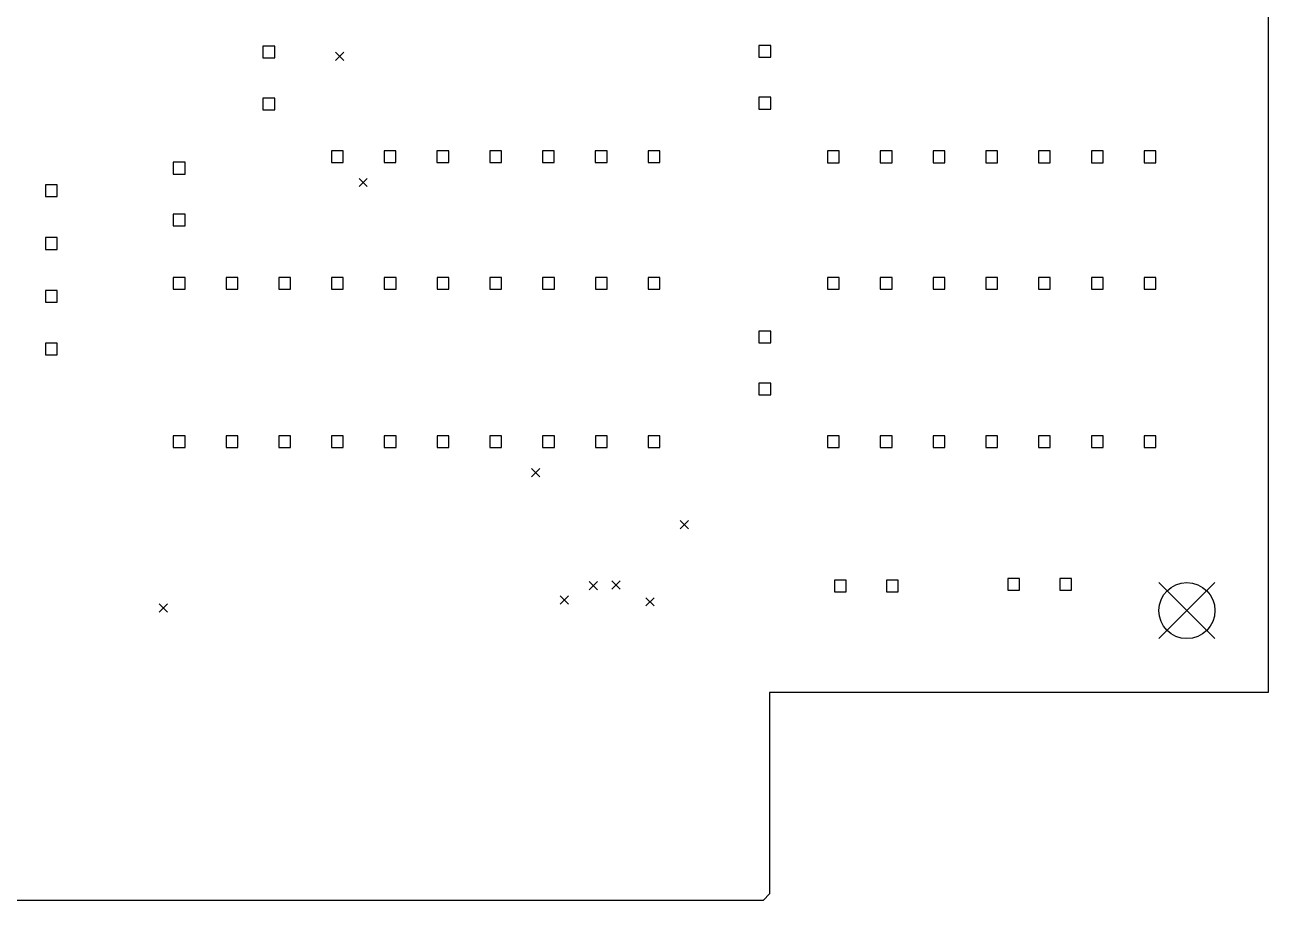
# Model space of a CAD drawing. Extents: x 98 to 216, y -166 to -40.
# Drawn here: x 156.2 to 216, y -145 to -102.9 of the extents above; entities that cross this region are included whole.
import ezdxf

# ---------------------------------------------------------------- set-up
doc = ezdxf.new("R2010")
doc.units = 0
doc.layers.add('BLACK', color=7, linetype='CONTINUOUS')

msp = doc.modelspace()

# ---------------------------------------------------------------- linework, layer by layer
at = {"layer": 'BLACK', "linetype": 'CONTINUOUS'}
for p, q in [((216, -40), (216, -135)), ((168.177, -103.897), (167.611, -103.897)), ((167.611, -103.897), (167.611, -104.463)), ((168.177, -104.463), (168.177, -103.897)), ((192.053, -103.857), (191.487, -103.857)), ((191.487, -103.857), (191.487, -104.423)), ((192.053, -104.423), (192.053, -103.857)), ((167.611, -104.463), (168.177, -104.463)), ((171.103, -104.186), (171.503, -104.587)), ((171.503, -104.186), (171.103, -104.587)), ((191.487, -104.423), (192.053, -104.423)), ((168.177, -106.397), (167.611, -106.397)), ((167.611, -106.397), (167.611, -106.963)), ((168.177, -106.963), (168.177, -106.397)), ((192.053, -106.357), (191.487, -106.357)), ((191.487, -106.357), (191.487, -106.923)), ((192.053, -106.923), (192.053, -106.357)), ((167.611, -106.963), (168.177, -106.963)), ((191.487, -106.923), (192.053, -106.923)), ((163.859, -109.485), (163.293, -109.485)), ((163.293, -109.485), (163.293, -110.051)), ((163.859, -110.051), (163.859, -109.485)), ((171.474, -108.927), (170.908, -108.927)), ((170.908, -108.927), (170.908, -109.493)), ((170.908, -109.493), (171.474, -109.493)), ((171.474, -109.493), (171.474, -108.927)), ((174.014, -108.927), (173.448, -108.927)), ((173.448, -108.927), (173.448, -109.493)), ((173.448, -109.493), (174.014, -109.493)), ((174.014, -109.493), (174.014, -108.927)), ((176.554, -108.927), (175.988, -108.927)), ((175.988, -108.927), (175.988, -109.493)), ((175.988, -109.493), (176.554, -109.493)), ((176.554, -109.493), (176.554, -108.927)), ((179.094, -108.927), (178.528, -108.927)), ((178.528, -108.927), (178.528, -109.493)), ((178.528, -109.493), (179.094, -109.493)), ((179.094, -109.493), (179.094, -108.927)), ((181.634, -108.927), (181.068, -108.927)), ((181.068, -108.927), (181.068, -109.493)), ((181.068, -109.493), (181.634, -109.493)), ((181.634, -109.493), (181.634, -108.927)), ((184.174, -108.927), (183.608, -108.927)), ((183.608, -108.927), (183.608, -109.493)), ((183.608, -109.493), (184.174, -109.493)), ((184.174, -109.493), (184.174, -108.927)), ((186.714, -108.927), (186.148, -108.927)), ((186.148, -108.927), (186.148, -109.493)), ((186.148, -109.493), (186.714, -109.493)), ((186.714, -109.493), (186.714, -108.927)), ((195.355, -108.937), (194.789, -108.937)), ((194.789, -108.937), (194.789, -109.503)), ((194.789, -109.503), (195.355, -109.503)), ((195.355, -109.503), (195.355, -108.937)), ((197.895, -108.937), (197.329, -108.937)), ((197.329, -108.937), (197.329, -109.503)), ((197.329, -109.503), (197.895, -109.503)), ((197.895, -109.503), (197.895, -108.937)), ((200.435, -108.937), (199.869, -108.937)), ((199.869, -108.937), (199.869, -109.503)), ((199.869, -109.503), (200.435, -109.503)), ((200.435, -109.503), (200.435, -108.937)), ((202.975, -108.937), (202.409, -108.937)), ((202.409, -108.937), (202.409, -109.503)), ((202.409, -109.503), (202.975, -109.503)), ((202.975, -109.503), (202.975, -108.937)), ((205.515, -108.937), (204.949, -108.937)), ((204.949, -108.937), (204.949, -109.503)), ((204.949, -109.503), (205.515, -109.503)), ((205.515, -109.503), (205.515, -108.937)), ((208.055, -108.937), (207.489, -108.937)), ((207.489, -108.937), (207.489, -109.503)), ((207.489, -109.503), (208.055, -109.503)), ((208.055, -109.503), (208.055, -108.937)), ((210.595, -108.937), (210.029, -108.937)), ((210.029, -108.937), (210.029, -109.503)), ((210.029, -109.503), (210.595, -109.503)), ((210.595, -109.503), (210.595, -108.937)), ((163.293, -110.051), (163.859, -110.051)), ((157.703, -110.571), (157.137, -110.571)), ((157.137, -110.571), (157.137, -111.137)), ((157.703, -111.137), (157.703, -110.571)), ((172.236, -110.258), (172.636, -110.658)), ((172.636, -110.258), (172.236, -110.658)), ((157.137, -111.137), (157.703, -111.137)), ((163.859, -111.985), (163.293, -111.985)), ((163.293, -111.985), (163.293, -112.551)), ((163.859, -112.551), (163.859, -111.985)), ((157.703, -113.111), (157.137, -113.111)), ((157.137, -113.111), (157.137, -113.677)), ((157.703, -113.677), (157.703, -113.111)), ((163.293, -112.551), (163.859, -112.551)), ((157.137, -113.677), (157.703, -113.677)), ((163.859, -115.033), (163.293, -115.033)), ((163.293, -115.033), (163.293, -115.599)), ((163.859, -115.599), (163.859, -115.033)), ((166.399, -115.033), (165.833, -115.033)), ((165.833, -115.033), (165.833, -115.599)), ((166.399, -115.599), (166.399, -115.033)), ((168.939, -115.033), (168.373, -115.033)), ((168.373, -115.033), (168.373, -115.599)), ((168.939, -115.599), (168.939, -115.033)), ((171.479, -115.033), (170.913, -115.033)), ((170.913, -115.033), (170.913, -115.599)), ((171.479, -115.599), (171.479, -115.033)), ((174.019, -115.033), (173.453, -115.033)), ((173.453, -115.033), (173.453, -115.599)), ((174.019, -115.599), (174.019, -115.033)), ((176.559, -115.033), (175.993, -115.033)), ((175.993, -115.033), (175.993, -115.599)), ((176.559, -115.599), (176.559, -115.033)), ((179.099, -115.033), (178.533, -115.033)), ((178.533, -115.033), (178.533, -115.599)), ((179.099, -115.599), (179.099, -115.033)), ((181.639, -115.033), (181.073, -115.033)), ((181.073, -115.033), (181.073, -115.599)), ((181.639, -115.599), (181.639, -115.033)), ((184.179, -115.033), (183.613, -115.033)), ((183.613, -115.033), (183.613, -115.599)), ((184.179, -115.599), (184.179, -115.033)), ((186.719, -115.033), (186.153, -115.033)), ((186.153, -115.033), (186.153, -115.599)), ((186.719, -115.599), (186.719, -115.033)), ((195.355, -115.033), (194.789, -115.033)), ((194.789, -115.033), (194.789, -115.599)), ((195.355, -115.599), (195.355, -115.033)), ((197.895, -115.033), (197.329, -115.033)), ((197.329, -115.033), (197.329, -115.599)), ((197.895, -115.599), (197.895, -115.033)), ((200.435, -115.033), (199.869, -115.033)), ((199.869, -115.033), (199.869, -115.599)), ((200.435, -115.599), (200.435, -115.033)), ((202.975, -115.033), (202.409, -115.033)), ((202.409, -115.033), (202.409, -115.599)), ((202.975, -115.599), (202.975, -115.033)), ((205.515, -115.033), (204.949, -115.033)), ((204.949, -115.033), (204.949, -115.599)), ((205.515, -115.599), (205.515, -115.033)), ((208.055, -115.033), (207.489, -115.033)), ((207.489, -115.033), (207.489, -115.599)), ((208.055, -115.599), (208.055, -115.033)), ((210.595, -115.033), (210.029, -115.033)), ((210.029, -115.033), (210.029, -115.599)), ((210.595, -115.599), (210.595, -115.033)), ((157.703, -115.651), (157.137, -115.651)), ((157.137, -115.651), (157.137, -116.217)), ((157.703, -116.217), (157.703, -115.651)), ((163.293, -115.599), (163.859, -115.599)), ((165.833, -115.599), (166.399, -115.599)), ((168.373, -115.599), (168.939, -115.599)), ((170.913, -115.599), (171.479, -115.599)), ((173.453, -115.599), (174.019, -115.599)), ((175.993, -115.599), (176.559, -115.599)), ((178.533, -115.599), (179.099, -115.599)), ((181.073, -115.599), (181.639, -115.599)), ((183.613, -115.599), (184.179, -115.599)), ((186.153, -115.599), (186.719, -115.599)), ((194.789, -115.599), (195.355, -115.599)), ((197.329, -115.599), (197.895, -115.599)), ((199.869, -115.599), (200.435, -115.599)), ((202.409, -115.599), (202.975, -115.599)), ((204.949, -115.599), (205.515, -115.599)), ((207.489, -115.599), (208.055, -115.599)), ((210.029, -115.599), (210.595, -115.599)), ((157.137, -116.217), (157.703, -116.217)), ((192.053, -117.613), (191.487, -117.613)), ((191.487, -117.613), (191.487, -118.179)), ((192.053, -118.179), (192.053, -117.613)), ((157.703, -118.191), (157.137, -118.191)), ((157.137, -118.191), (157.137, -118.757)), ((157.703, -118.757), (157.703, -118.191)), ((191.487, -118.179), (192.053, -118.179)), ((157.137, -118.757), (157.703, -118.757)), ((192.053, -120.113), (191.487, -120.113)), ((191.487, -120.113), (191.487, -120.679)), ((192.053, -120.679), (192.053, -120.113)), ((191.487, -120.679), (192.053, -120.679)), ((163.859, -122.653), (163.293, -122.653)), ((163.293, -122.653), (163.293, -123.219)), ((163.859, -123.219), (163.859, -122.653)), ((166.399, -122.653), (165.833, -122.653)), ((165.833, -122.653), (165.833, -123.219)), ((166.399, -123.219), (166.399, -122.653)), ((168.939, -122.653), (168.373, -122.653)), ((168.373, -122.653), (168.373, -123.219)), ((168.939, -123.219), (168.939, -122.653)), ((171.479, -122.653), (170.913, -122.653)), ((170.913, -122.653), (170.913, -123.219)), ((171.479, -123.219), (171.479, -122.653)), ((174.019, -122.653), (173.453, -122.653)), ((173.453, -122.653), (173.453, -123.219)), ((174.019, -123.219), (174.019, -122.653)), ((176.559, -122.653), (175.993, -122.653)), ((175.993, -122.653), (175.993, -123.219)), ((176.559, -123.219), (176.559, -122.653)), ((179.099, -122.653), (178.533, -122.653)), ((178.533, -122.653), (178.533, -123.219)), ((179.099, -123.219), (179.099, -122.653)), ((181.639, -122.653), (181.073, -122.653)), ((181.073, -122.653), (181.073, -123.219)), ((181.639, -123.219), (181.639, -122.653)), ((184.179, -122.653), (183.613, -122.653)), ((183.613, -122.653), (183.613, -123.219)), ((184.179, -123.219), (184.179, -122.653)), ((186.719, -122.653), (186.153, -122.653)), ((186.153, -122.653), (186.153, -123.219)), ((186.719, -123.219), (186.719, -122.653)), ((195.355, -122.653), (194.789, -122.653)), ((194.789, -122.653), (194.789, -123.219)), ((195.355, -123.219), (195.355, -122.653)), ((197.895, -122.653), (197.329, -122.653)), ((197.329, -122.653), (197.329, -123.219)), ((197.895, -123.219), (197.895, -122.653)), ((200.435, -122.653), (199.869, -122.653)), ((199.869, -122.653), (199.869, -123.219)), ((200.435, -123.219), (200.435, -122.653)), ((202.975, -122.653), (202.409, -122.653)), ((202.409, -122.653), (202.409, -123.219)), ((202.975, -123.219), (202.975, -122.653)), ((205.515, -122.653), (204.949, -122.653)), ((204.949, -122.653), (204.949, -123.219)), ((205.515, -123.219), (205.515, -122.653)), ((208.055, -122.653), (207.489, -122.653)), ((207.489, -122.653), (207.489, -123.219)), ((208.055, -123.219), (208.055, -122.653)), ((210.595, -122.653), (210.029, -122.653)), ((210.029, -122.653), (210.029, -123.219)), ((210.595, -123.219), (210.595, -122.653)), ((163.293, -123.219), (163.859, -123.219)), ((165.833, -123.219), (166.399, -123.219)), ((168.373, -123.219), (168.939, -123.219)), ((170.913, -123.219), (171.479, -123.219)), ((173.453, -123.219), (174.019, -123.219)), ((175.993, -123.219), (176.559, -123.219)), ((178.533, -123.219), (179.099, -123.219)), ((181.073, -123.219), (181.639, -123.219)), ((183.613, -123.219), (184.179, -123.219)), ((186.153, -123.219), (186.719, -123.219)), ((194.789, -123.219), (195.355, -123.219)), ((197.329, -123.219), (197.895, -123.219)), ((199.869, -123.219), (200.435, -123.219)), ((202.409, -123.219), (202.975, -123.219)), ((204.949, -123.219), (205.515, -123.219)), ((207.489, -123.219), (208.055, -123.219)), ((210.029, -123.219), (210.595, -123.219)), ((180.542, -124.228), (180.942, -124.628)), ((180.942, -124.228), (180.542, -124.628)), ((187.69, -126.726), (188.09, -127.126)), ((188.09, -126.726), (187.69, -127.126)), ((183.319, -129.661), (183.719, -130.061)), ((183.719, -129.661), (183.319, -130.061)), ((184.413, -129.633), (184.813, -130.033)), ((184.813, -129.633), (184.413, -130.033)), ((195.689, -129.593), (195.123, -129.593)), ((195.123, -129.593), (195.123, -130.159)), ((195.689, -130.159), (195.689, -129.593)), ((198.189, -129.593), (197.623, -129.593)), ((197.623, -129.593), (197.623, -130.159)), ((198.189, -130.159), (198.189, -129.593)), ((204.031, -129.511), (203.465, -129.511)), ((203.465, -129.511), (203.465, -130.077)), ((204.031, -130.077), (204.031, -129.511)), ((206.531, -129.511), (205.965, -129.511)), ((205.965, -129.511), (205.965, -130.077)), ((206.531, -130.077), (206.531, -129.511)), ((210.74, -129.714), (213.44, -132.414)), ((213.44, -129.714), (210.74, -132.414)), ((181.918, -130.356), (182.318, -130.756)), ((182.318, -130.356), (181.918, -130.756)), ((186.038, -130.442), (186.438, -130.842)), ((186.438, -130.442), (186.038, -130.842)), ((195.123, -130.159), (195.689, -130.159)), ((197.623, -130.159), (198.189, -130.159)), ((203.465, -130.077), (204.031, -130.077)), ((205.965, -130.077), (206.531, -130.077)), ((162.614, -130.744), (163.014, -131.144)), ((163.014, -130.744), (162.614, -131.144)), ((192, -135), (192, -144.7)), ((216, -135), (192, -135)), ((191.7, -145), (192, -144.7)), ((134.2, -145), (191.7, -145))]:
    msp.add_line(p, q, dxfattribs=at)
at = {"layer": 'BLACK'}
msp.add_circle((212.09, -131.064), 1.35, dxfattribs=at)

doc.saveas('drawing.dxf')
